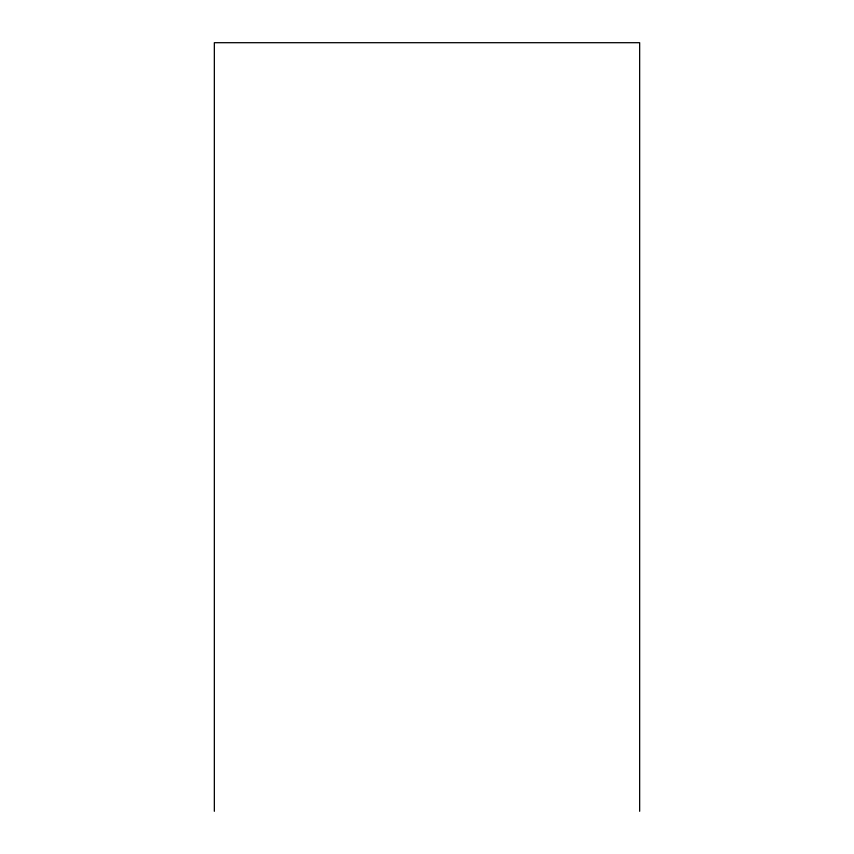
<?xml version="1.0" encoding="UTF-8"?>
<svg xmlns="http://www.w3.org/2000/svg" width="854" height="854" viewBox="0 0 854 854"><rect width="100%" height="100%" fill="white"/><g stroke="black" fill="none" stroke-linecap="round" stroke-linejoin="round"><path stroke-width="1.28" d="M639.657 811.3L639.657 42.7L214.343 42.7L214.343 811.3"/></g></svg>
